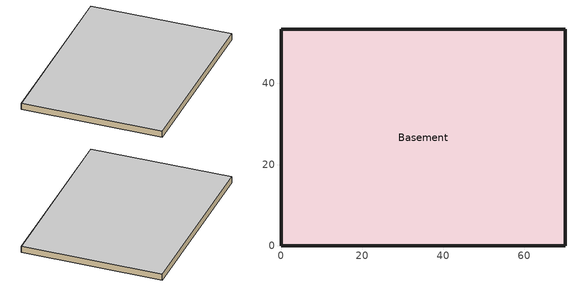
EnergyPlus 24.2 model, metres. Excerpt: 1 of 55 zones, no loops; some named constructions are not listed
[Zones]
Basement
 floor adiabatic (ext_slab_8in_with_carpet): 70.1,53.34 70.1,0 0,0 0,53.34 z-2.44
 wall ground (Basement_Wall_North_Cfactor): 70.1,53.34 0,53.34 z-2.44:0
 wall ground (Basement_Wall_East_Cfactor): 70.1,0 70.1,53.34 z-2.44:0
 wall ground (Basement_Wall_South_Cfactor): 0,0 70.1,0 z-2.44:0
 wall ground (Basement_Wall_West_Cfactor): 0,53.34 0,0 z-2.44:0
 ceiling adiabatic (int_slab_ceiling): 0,0 70.1,0 70.1,53.34 0,53.34 z0
[COIL:HEATING:DX:VARIABLEREFRIGERANTFLOW] Availability Schedule=Always On Discrete hvac_library; Gross Rated Heating Capacity=Autosize; Rated Air Flow Rate=Autosize
Name | Heating Capacity Ratio Modifier Function of Temperature Curve | Heating Capacity Modifier Function of Flow Fraction Curve
Kitchen_Flr_5 VRF Terminal Heating Coil | Kitchen_Flr_5 VRF Terminal Heating Coil VRFTUHeatCAPFT | Kitchen_Flr_5 VRF Terminal Heating Coil VRFACHeatCapFFF
Office1_Flr_5 VRF Terminal Heating Coil | Office1_Flr_5 VRF Terminal Heating Coil VRFTUHeatCAPFT | Office1_Flr_5 VRF Terminal Heating Coil VRFACHeatCapFFF
Office2_Mult5_Flr_5 VRF Terminal Heating Coil | Office2_Mult5_Flr_5 VRF Terminal Heating Coil VRFTUHeatCAPFT | Office2_Mult5_Flr_5 VRF Terminal Heating Coil VRFACHeatCapFFF
Office3_Flr_5 VRF Terminal Heating Coil | Office3_Flr_5 VRF Terminal Heating Coil VRFTUHeatCAPFT | Office3_Flr_5 VRF Terminal Heating Coil VRFACHeatCapFFF
Office4_Mult6_Flr_5 VRF Terminal Heating Coil | Office4_Mult6_Flr_5 VRF Terminal Heating Coil VRFTUHeatCAPFT | Office4_Mult6_Flr_5 VRF Terminal Heating Coil VRFACHeatCapFFF
Corridor_Flr_5 VRF Terminal Heating Coil | Corridor_Flr_5 VRF Terminal Heating Coil VRFTUHeatCAPFT | Corridor_Flr_5 VRF Terminal Heating Coil VRFACHeatCapFFF
[HeatExchanger:AirToAir:SensibleAndLatent] Availability Schedule=Always_On; Nominal Supply Air Flow Rate=AUTOSIZE; Sensible Effectiveness at 100 Heating Air Flow=0.7; Latent Effectiveness at 100 Heating Air Flow=0.6; Sensible Effectiveness at 100 Cooling Air Flow=0.75; Latent Effectiveness at 100 Cooling Air Flow=0.6; Supply Air Outlet Temperature Control=Yes; Heat Exchanger Type=Rotary; Frost Control Type=ExhaustOnly; Threshold Temperature=-23.3; Initial Defrost Time Fraction=0.167; Rate of Defrost Time Fraction Increase=1.44
Name | Nominal Electric Power
VAV_1 OA Heat Recovery | 3154.479
VAV_ICU OA Heat Recovery | 1539.65
VAV_PATRMS OA Heat Recovery | 3273.79
[AIRCONDITIONER:VARIABLEREFRIGERANTFLOW] Availability Schedule=Always On Discrete hvac_library; Gross Rated Total Cooling Capacity=Autosize; Gross Rated Cooling COP=3.3; Minimum Condenser Inlet Node Temperature in Cooling Mode=-6; Maximum Condenser Inlet Node Temperature in Cooling Mode=43; Gross Rated Heating Capacity=Autosize; Rated Heating Capacity Sizing Ratio=1; Gross Rated Heating COP=3.5; Minimum Condenser Inlet Node Temperature in Heating Mode=-20; Maximum Condenser Inlet Node Temperature in Heating Mode=16; Heating Performance Curve Outdoor Temperature Type=WetBulbTemperature; Minimum Heat Pump PartLoad Ratio=0.15; Master Thermostat Priority Control Type=LoadPriority; Heat Pump Waste Heat Recovery=No; Equivalent Piping Length used for Piping Correction Factor in Cooling Mode=30; Vertical Height used for Piping Correction Factor=10; Piping Correction Factor for Height in Cooling Mode Coefficient=-0.000386; Equivalent Piping Length used for Piping Correction Factor in Heating Mode=30; Piping Correction Factor for Height in Heating Mode Coefficient=0; Crankcase Heater Power per Compressor=15; Number of Compressors=3; Ratio of Compressor Size to Total Compressor Capacity=0.333333; Maximum Outdoor DryBulb Temperature for Crankcase Heater=7; Defrost Strategy=Resistive; Defrost Control=Timed; Defrost Time Period Fraction=0.058333; Resistive Defrost Heater Capacity=1e-07; Maximum Outdoor Drybulb Temperature for Defrost Operation=7; Condenser Type=AirCooled; Evaporative Condenser Effectiveness=0.9; Evaporative Condenser Air Flow Rate=Autosize; Evaporative Condenser Pump Rated Power Consumption=Autosize; Basin Heater Capacity=0; Basin Heater Setpoint Temperature=2; Fuel Type=Electricity; Minimum Condenser Inlet Node Temperature in Heat Recovery Mode=0; Maximum Condenser Inlet Node Temperature in Heat Recovery Mode=20; Initial Heat Recovery Cooling Capacity Fraction=0.5; Heat Recovery Cooling Capacity Time Constant=0.083; Initial Heat Recovery Cooling Energy Fraction=1; Heat Recovery Cooling Energy Time Constant=0; Initial Heat Recovery Heating Capacity Fraction=0.5; Heat Recovery Heating Capacity Time Constant=0.083; Initial Heat Recovery Heating Energy Fraction=0.5; Heat Recovery Heating Energy Time Constant=0
Name | Heat Pump | Cooling Capacity Ratio Modifier Function of Low Temperature Curve | Cooling Capacity Ratio Boundary Curve | Cooling Capacity Ratio Modifier Function of High Temperature Curve | Cooling Energy Input Ratio Modifier Function of Low Temperature Curve | Cooling Energy Input Ratio Boundary Curve | Cooling Energy Input Ratio Modifier Function of High Temperature Curve | Cooling Energy Input Ratio Modifier Function of Low PartLoad Ratio Curve | Cooling Energy Input Ratio Modifier Function of High PartLoad Ratio Curve | Cooling Combination Ratio Correction Factor Curve | Cooling PartLoad Fraction Correlation Curve | Heating Capacity Ratio Modifier Function of Low Temperature Curve | Heating Capacity Ratio Boundary Curve | Heating Capacity Ratio Modifier Function of High Temperature Curve | Heating Energy Input Ratio Modifier Function of Low Temperature Curve | Heating Energy Input Ratio Boundary Curve | Heating Energy Input Ratio Modifier Function of High Temperature Curve | Heating Energy Input Ratio Modifier Function of Low PartLoad Ratio Curve | Heating Energy Input Ratio Modifier Function of High PartLoad Ratio Curve | Heating Combination Ratio Correction Factor Curve | Heating PartLoad Fraction Correlation Curve | Zone Terminal Unit List | Piping Correction Factor for Length in Cooling Mode Curve | Piping Correction Factor for Length in Heating Mode Curve | Heat Recovery Cooling Capacity Modifier Curve | Heat Recovery Cooling Energy Modifier Curve | Heat Recovery Heating Capacity Modifier Curve | Heat Recovery Heating Energy Modifier Curve
 | VRF System 0 | VRF System 0 CapRatioLowTempCurve_Cooling | VRF System 0 CapRatioBoundary_Cooling | VRF System 0 CapRatioHighTempCurve_Cooling | VRF System 0 EIRRatioLowTempCurve_Cooling | VRF System 0 EIRRatioBoundary_Cooling | VRF System 0 EIRRatioHighTempCurve_Cooling | VRF System 0 EIRRatioLowPLR_Cooling | VRF System 0 EIRRatioHighPLR_Cooling | VRF System 0 CombinationRatio_Cooling | VRF System 0 PLRFractionCorrelation_Cooling | VRF System 0 CapRatioLowTempCurve_Heating | VRF System 0 CapRatioBoundary_Heating | VRF System 0 CapRatioHighTempCurve_Heating | VRF System 0 EIRRatioLowTempCurve_Heating | VRF System 0 EIRRatioBoundary_Heating | VRF System 0 EIRRatioHighTempCurve_Heating | VRF System 0 EIRRatioLowPLR_Heating | VRF System 0 EIRRatioHighPLR_Heating | VRF System 0 CombinationRatio_Heating | VRF System 0 PLRFractionCorrelation_Heating | VRF System 0 Terminal List | VRF System 0 PipingCorrectionFactorCurve_Cooling | VRF System 0 PipingCorrectionFactorCurve_Heating | VRF System 0 HeatRecoveryCapModifier_Cooling | VRF System 0 HeatRecoveryEnergyModifier_Cooling | VRF System 0 HeatRecoveryCapModifier_Heating | VRF System 0 HeatRecoveryEnergyModifier_Heating
 | VRF System 1 | VRF System 1 CapRatioLowTempCurve_Cooling | VRF System 1 CapRatioBoundary_Cooling | VRF System 1 CapRatioHighTempCurve_Cooling | VRF System 1 EIRRatioLowTempCurve_Cooling | VRF System 1 EIRRatioBoundary_Cooling | VRF System 1 EIRRatioHighTempCurve_Cooling | VRF System 1 EIRRatioLowPLR_Cooling | VRF System 1 EIRRatioHighPLR_Cooling | VRF System 1 CombinationRatio_Cooling | VRF System 1 PLRFractionCorrelation_Cooling | VRF System 1 CapRatioLowTempCurve_Heating | VRF System 1 CapRatioBoundary_Heating | VRF System 1 CapRatioHighTempCurve_Heating | VRF System 1 EIRRatioLowTempCurve_Heating | VRF System 1 EIRRatioBoundary_Heating | VRF System 1 EIRRatioHighTempCurve_Heating | VRF System 1 EIRRatioLowPLR_Heating | VRF System 1 EIRRatioHighPLR_Heating | VRF System 1 CombinationRatio_Heating | VRF System 1 PLRFractionCorrelation_Heating | VRF System 1 Terminal List | VRF System 1 PipingCorrectionFactorCurve_Cooling | VRF System 1 PipingCorrectionFactorCurve_Heating | VRF System 1 HeatRecoveryCapModifier_Cooling | VRF System 1 HeatRecoveryEnergyModifier_Cooling | VRF System 1 HeatRecoveryCapModifier_Heating | VRF System 1 HeatRecoveryEnergyModifier_Heating
 | VRF System 2 | VRF System 2 CapRatioLowTempCurve_Cooling | VRF System 2 CapRatioBoundary_Cooling | VRF System 2 CapRatioHighTempCurve_Cooling | VRF System 2 EIRRatioLowTempCurve_Cooling | VRF System 2 EIRRatioBoundary_Cooling | VRF System 2 EIRRatioHighTempCurve_Cooling | VRF System 2 EIRRatioLowPLR_Cooling | VRF System 2 EIRRatioHighPLR_Cooling | VRF System 2 CombinationRatio_Cooling | VRF System 2 PLRFractionCorrelation_Cooling | VRF System 2 CapRatioLowTempCurve_Heating | VRF System 2 CapRatioBoundary_Heating | VRF System 2 CapRatioHighTempCurve_Heating | VRF System 2 EIRRatioLowTempCurve_Heating | VRF System 2 EIRRatioBoundary_Heating | VRF System 2 EIRRatioHighTempCurve_Heating | VRF System 2 EIRRatioLowPLR_Heating | VRF System 2 EIRRatioHighPLR_Heating | VRF System 2 CombinationRatio_Heating | VRF System 2 PLRFractionCorrelation_Heating | VRF System 2 Terminal List | VRF System 2 PipingCorrectionFactorCurve_Cooling | VRF System 2 PipingCorrectionFactorCurve_Heating | VRF System 2 HeatRecoveryCapModifier_Cooling | VRF System 2 HeatRecoveryEnergyModifier_Cooling | VRF System 2 HeatRecoveryCapModifier_Heating | VRF System 2 HeatRecoveryEnergyModifier_Heating
 | VRF System 3 | VRF System 3 CapRatioLowTempCurve_Cooling | VRF System 3 CapRatioBoundary_Cooling | VRF System 3 CapRatioHighTempCurve_Cooling | VRF System 3 EIRRatioLowTempCurve_Cooling | VRF System 3 EIRRatioBoundary_Cooling | VRF System 3 EIRRatioHighTempCurve_Cooling | VRF System 3 EIRRatioLowPLR_Cooling | VRF System 3 EIRRatioHighPLR_Cooling | VRF System 3 CombinationRatio_Cooling | VRF System 3 PLRFractionCorrelation_Cooling | VRF System 3 CapRatioLowTempCurve_Heating | VRF System 3 CapRatioBoundary_Heating | VRF System 3 CapRatioHighTempCurve_Heating | VRF System 3 EIRRatioLowTempCurve_Heating | VRF System 3 EIRRatioBoundary_Heating | VRF System 3 EIRRatioHighTempCurve_Heating | VRF System 3 EIRRatioLowPLR_Heating | VRF System 3 EIRRatioHighPLR_Heating | VRF System 3 CombinationRatio_Heating | VRF System 3 PLRFractionCorrelation_Heating | VRF System 3 Terminal List | VRF System 3 PipingCorrectionFactorCurve_Cooling | VRF System 3 PipingCorrectionFactorCurve_Heating | VRF System 3 HeatRecoveryCapModifier_Cooling | VRF System 3 HeatRecoveryEnergyModifier_Cooling | VRF System 3 HeatRecoveryCapModifier_Heating | VRF System 3 HeatRecoveryEnergyModifier_Heating
 | VRF System 4 | VRF System 4 CapRatioLowTempCurve_Cooling | VRF System 4 CapRatioBoundary_Cooling | VRF System 4 CapRatioHighTempCurve_Cooling | VRF System 4 EIRRatioLowTempCurve_Cooling | VRF System 4 EIRRatioBoundary_Cooling | VRF System 4 EIRRatioHighTempCurve_Cooling | VRF System 4 EIRRatioLowPLR_Cooling | VRF System 4 EIRRatioHighPLR_Cooling | VRF System 4 CombinationRatio_Cooling | VRF System 4 PLRFractionCorrelation_Cooling | VRF System 4 CapRatioLowTempCurve_Heating | VRF System 4 CapRatioBoundary_Heating | VRF System 4 CapRatioHighTempCurve_Heating | VRF System 4 EIRRatioLowTempCurve_Heating | VRF System 4 EIRRatioBoundary_Heating | VRF System 4 EIRRatioHighTempCurve_Heating | VRF System 4 EIRRatioLowPLR_Heating | VRF System 4 EIRRatioHighPLR_Heating | VRF System 4 CombinationRatio_Heating | VRF System 4 PLRFractionCorrelation_Heating | VRF System 4 Terminal List | VRF System 4 PipingCorrectionFactorCurve_Cooling | VRF System 4 PipingCorrectionFactorCurve_Heating | VRF System 4 HeatRecoveryCapModifier_Cooling | VRF System 4 HeatRecoveryEnergyModifier_Cooling | VRF System 4 HeatRecoveryCapModifier_Heating | VRF System 4 HeatRecoveryEnergyModifier_Heating
 | VRF System 5 | VRF System 5 CapRatioLowTempCurve_Cooling | VRF System 5 CapRatioBoundary_Cooling | VRF System 5 CapRatioHighTempCurve_Cooling | VRF System 5 EIRRatioLowTempCurve_Cooling | VRF System 5 EIRRatioBoundary_Cooling | VRF System 5 EIRRatioHighTempCurve_Cooling | VRF System 5 EIRRatioLowPLR_Cooling | VRF System 5 EIRRatioHighPLR_Cooling | VRF System 5 CombinationRatio_Cooling | VRF System 5 PLRFractionCorrelation_Cooling | VRF System 5 CapRatioLowTempCurve_Heating | VRF System 5 CapRatioBoundary_Heating | VRF System 5 CapRatioHighTempCurve_Heating | VRF System 5 EIRRatioLowTempCurve_Heating | VRF System 5 EIRRatioBoundary_Heating | VRF System 5 EIRRatioHighTempCurve_Heating | VRF System 5 EIRRatioLowPLR_Heating | VRF System 5 EIRRatioHighPLR_Heating | VRF System 5 CombinationRatio_Heating | VRF System 5 PLRFractionCorrelation_Heating | VRF System 5 Terminal List | VRF System 5 PipingCorrectionFactorCurve_Cooling | VRF System 5 PipingCorrectionFactorCurve_Heating | VRF System 5 HeatRecoveryCapModifier_Cooling | VRF System 5 HeatRecoveryEnergyModifier_Cooling | VRF System 5 HeatRecoveryCapModifier_Heating | VRF System 5 HeatRecoveryEnergyModifier_Heating
[ZONETERMINALUNITLIST]
Name | Zone Terminal Unit Name 1 | Zone Terminal Unit Name 2 | Zone Terminal Unit Name 3 | Zone Terminal Unit Name 4 | Zone Terminal Unit Name 5 | Zone Terminal Unit Name 6 | Zone Terminal Unit Name 7 | Zone Terminal Unit Name 8 | Zone Terminal Unit Name 9 | Zone Terminal Unit Name 10 | Zone Terminal Unit Name 11 | Zone Terminal Unit Name 12 | Zone Terminal Unit Name 13
VRF System 0 Terminal List | Basement VRF Terminal
VRF System 1 Terminal List | ER_Exam1_Mult4_Flr_1 VRF Terminal | ER_Trauma1_Flr_1 VRF Terminal | ER_Exam3_Mult4_Flr_1 VRF Terminal | ER_Trauma2_Flr_1 VRF Terminal | ER_Triage_Mult4_Flr_1 VRF Terminal | Office1_Mult4_Flr_1 VRF Terminal | Lobby_Records_Flr_1 VRF Terminal | Corridor_Flr_1 VRF Terminal | ER_NurseStn_Lobby_Flr_1 VRF Terminal
VRF System 2 Terminal List | OR1_Flr_2 VRF Terminal | OR2_Mult5_Flr_2 VRF Terminal | OR3_Flr_2 VRF Terminal | OR4_Flr_2 VRF Terminal | IC_PatRoom1_Mult5_Flr_2 VRF Terminal | IC_PatRoom2_Flr_2 VRF Terminal | IC_PatRoom3_Mult6_Flr_2 VRF Terminal | ICU_Flr_2 VRF Terminal | ICU_NurseStn_Lobby_Flr_2 VRF Terminal | Corridor_Flr_2 VRF Terminal | OR_NurseStn_Lobby_Flr_2 VRF Terminal
VRF System 3 Terminal List | PatRoom1_Mult10_Flr_3 VRF Terminal | PatRoom2_Flr_3 VRF Terminal | PatRoom3_Mult10_Flr_3 VRF Terminal | PatRoom4_Flr_3 VRF Terminal | PatRoom5_Mult10_Flr_3 VRF Terminal | PhysTherapy_Flr_3 VRF Terminal | PatRoom6_Flr_3 VRF Terminal | PatRoom7_Mult10_Flr_3 VRF Terminal | PatRoom8_Flr_3 VRF Terminal | NurseStn_Lobby_Flr_3 VRF Terminal | Lab_Flr_3 VRF Terminal | Corridor_SE_Flr_3 VRF Terminal | Corridor_NW_Flr_3 VRF Terminal
VRF System 4 Terminal List | PatRoom1_Mult10_Flr_4 VRF Terminal | PatRoom2_Flr_4 VRF Terminal | PatRoom3_Mult10_Flr_4 VRF Terminal | PatRoom4_Flr_4 VRF Terminal | PatRoom5_Mult10_Flr_4 VRF Terminal | Radiology_Flr_4 VRF Terminal | PatRoom6_Flr_4 VRF Terminal | PatRoom7_Mult10_Flr_4 VRF Terminal | PatRoom8_Flr_4 VRF Terminal | NurseStn_Lobby_Flr_4 VRF Terminal | Lab_Flr_4 VRF Terminal | Corridor_SE_Flr_4 VRF Terminal | Corridor_NW_Flr_4 VRF Terminal
VRF System 5 Terminal List | Dining_Flr_5 VRF Terminal | NurseStn_Lobby_Flr_5 VRF Terminal | Kitchen_Flr_5 VRF Terminal | Office1_Flr_5 VRF Terminal | Office2_Mult5_Flr_5 VRF Terminal | Office3_Flr_5 VRF Terminal | Office4_Mult6_Flr_5 VRF Terminal | Corridor_Flr_5 VRF Terminal
[EnergyManagementSystem:Sensor]
Facility_Int_LTG: OutputVariable or OutputMeter=InteriorLights:Electricity
[EnergyManagementSystem:Actuator]
HRC_SPM_Reset: Actuated Component Unique=Heat Recovery Chiller Bypass Loop Setpoint Schedule; Actuated Component Type=Schedule:Constant; Actuated Component Control Type=Schedule Value
[EnergyManagementSystem:ProgramCallingManager]
Transformer_Load_Prog_Manager: AfterPredictorAfterHVACManagers; Transformer_Load_Prog
[EnergyManagementSystem:Program]
Transformer_Load_Prog: SET Wired_LTG = Facility_Int_LTG*0.022
[EnergyManagementSystem:GlobalVariable]
Wired_LTG
HLOAD
BoilerType; CapRated; EtRated; PLRx; Ecx; SkinLossRate
[EnergyManagementSystem:OutputVariable]
Wired_LTG: EMS Variable=Wired_LTG; Type of Data in Variable=Summed; Update Frequency=ZoneTimeStep; Units=J
[Generator:PVWatts]
PV_module: PVWatts Version=5; DC System Capacity=84493.5; Module Type=Premium; Array Type=FixedOpenRack; System Losses=0.113; Array Geometry Type=TiltAzimuth; Tilt Angle=0; Azimuth Angle=180
[ElectricLoadCenter:Inverter:PVWatts]
PV_Inverter: DC to AC Size Ratio=1.2; Inverter Efficiency=0.96
[ElectricLoadCenter:Generators]
PV_Generator: Generator 1=PV_module; Generator 1 Rated Electric Power Output=84493.5; Generator 1 Availability Schedule=PV_SCH
[ElectricLoadCenter:Transformer]
Transformer 1: Availability Schedule=Always_On; Transformer Usage=PowerInFromGrid; Rated Capacity=500000; Phase=3; Conductor Material=Aluminum; Full Load Temperature Rise=150; Fraction of Eddy Current Losses=0.1; Performance Input Method=NominalEfficiency; Nameplate Efficiency=0.991; Per Unit Load for Nameplate Efficiency=0.35; Reference Temperature for Nameplate Efficiency=75; Consider Transformer Loss for Utility Cost=Yes; Meter 1=Wired_LTG_Electricity; Meter 2=InteriorEquipment:Electricity
[ElectricLoadCenter:Distribution]
Generator: Generator List=PV_Generator; Generator Operation Scheme Type=Baseload; Electrical Buss Type=DirectCurrentWithInverter; Inverter=PV_Inverter
[Schedule:Compact]
PV_SCH; ALWAYS_ON: Through: 12/31, For: AllDays, Until: 24:00, 1
[SCHEDULE:COMPACT]
Always On Discrete hvac_library: Through: 12/31, For: AllDays, Until: 24:00, 1
[Schedule:Constant]
Heat Recovery Chiller Bypass Loop Setpoint Schedule: Hourly Value=6.67
[CURVE:LINEAR] Coefficient1 Constant=0.85; Coefficient2 x=0.15; Minimum Value of x=0; Maximum Value of x=1; Input Unit Type for X=Dimensionless; Output Unit Type=Dimensionless
VRF System 0 PLRFractionCorrelation_Cooling; VRF System 0 PLRFractionCorrelation_Heating; VRF System 1 PLRFractionCorrelation_Cooling; VRF System 1 PLRFractionCorrelation_Heating; VRF System 2 PLRFractionCorrelation_Cooling; VRF System 2 PLRFractionCorrelation_Heating; VRF System 3 PLRFractionCorrelation_Cooling; VRF System 3 PLRFractionCorrelation_Heating; VRF System 4 PLRFractionCorrelation_Cooling; VRF System 4 PLRFractionCorrelation_Heating; VRF System 5 PLRFractionCorrelation_Cooling; VRF System 5 PLRFractionCorrelation_Heating
[CURVE:QUADRATIC] Coefficient1 Constant=0.8; Coefficient2 x=0.2; Coefficient3 x2=0; Minimum Value of x=0.5; Maximum Value of x=1.5; Input Unit Type for X=Dimensionless; Output Unit Type=Dimensionless
Basement VRF Terminal Cooling Coil VRFACCoolCapFFF; Basement VRF Terminal Heating Coil VRFACHeatCapFFF; ER_Exam1_Mult4_Flr_1 VRF Terminal Cooling Coil VRFACCoolCapFFF; ER_Exam1_Mult4_Flr_1 VRF Terminal Heating Coil VRFACHeatCapFFF; ER_Trauma1_Flr_1 VRF Terminal Cooling Coil VRFACCoolCapFFF; ER_Trauma1_Flr_1 VRF Terminal Heating Coil VRFACHeatCapFFF; ER_Exam3_Mult4_Flr_1 VRF Terminal Cooling Coil VRFACCoolCapFFF; ER_Exam3_Mult4_Flr_1 VRF Terminal Heating Coil VRFACHeatCapFFF; ER_Trauma2_Flr_1 VRF Terminal Cooling Coil VRFACCoolCapFFF; ER_Trauma2_Flr_1 VRF Terminal Heating Coil VRFACHeatCapFFF; ER_Triage_Mult4_Flr_1 VRF Terminal Cooling Coil VRFACCoolCapFFF; ER_Triage_Mult4_Flr_1 VRF Terminal Heating Coil VRFACHeatCapFFF; Office1_Mult4_Flr_1 VRF Terminal Cooling Coil VRFACCoolCapFFF; Office1_Mult4_Flr_1 VRF Terminal Heating Coil VRFACHeatCapFFF; Lobby_Records_Flr_1 VRF Terminal Cooling Coil VRFACCoolCapFFF; Lobby_Records_Flr_1 VRF Terminal Heating Coil VRFACHeatCapFFF; Corridor_Flr_1 VRF Terminal Cooling Coil VRFACCoolCapFFF; Corridor_Flr_1 VRF Terminal Heating Coil VRFACHeatCapFFF; ER_NurseStn_Lobby_Flr_1 VRF Terminal Cooling Coil VRFACCoolCapFFF; ER_NurseStn_Lobby_Flr_1 VRF Terminal Heating Coil VRFACHeatCapFFF; OR1_Flr_2 VRF Terminal Cooling Coil VRFACCoolCapFFF; OR1_Flr_2 VRF Terminal Heating Coil VRFACHeatCapFFF; OR2_Mult5_Flr_2 VRF Terminal Cooling Coil VRFACCoolCapFFF; OR2_Mult5_Flr_2 VRF Terminal Heating Coil VRFACHeatCapFFF; OR3_Flr_2 VRF Terminal Cooling Coil VRFACCoolCapFFF; OR3_Flr_2 VRF Terminal Heating Coil VRFACHeatCapFFF; OR4_Flr_2 VRF Terminal Cooling Coil VRFACCoolCapFFF; OR4_Flr_2 VRF Terminal Heating Coil VRFACHeatCapFFF; IC_PatRoom1_Mult5_Flr_2 VRF Terminal Cooling Coil VRFACCoolCapFFF; IC_PatRoom1_Mult5_Flr_2 VRF Terminal Heating Coil VRFACHeatCapFFF; IC_PatRoom2_Flr_2 VRF Terminal Cooling Coil VRFACCoolCapFFF; IC_PatRoom2_Flr_2 VRF Terminal Heating Coil VRFACHeatCapFFF; IC_PatRoom3_Mult6_Flr_2 VRF Terminal Cooling Coil VRFACCoolCapFFF; IC_PatRoom3_Mult6_Flr_2 VRF Terminal Heating Coil VRFACHeatCapFFF; ICU_Flr_2 VRF Terminal Cooling Coil VRFACCoolCapFFF; ICU_Flr_2 VRF Terminal Heating Coil VRFACHeatCapFFF; ICU_NurseStn_Lobby_Flr_2 VRF Terminal Cooling Coil VRFACCoolCapFFF; ICU_NurseStn_Lobby_Flr_2 VRF Terminal Heating Coil VRFACHeatCapFFF; Corridor_Flr_2 VRF Terminal Cooling Coil VRFACCoolCapFFF; Corridor_Flr_2 VRF Terminal Heating Coil VRFACHeatCapFFF; OR_NurseStn_Lobby_Flr_2 VRF Terminal Cooling Coil VRFACCoolCapFFF; OR_NurseStn_Lobby_Flr_2 VRF Terminal Heating Coil VRFACHeatCapFFF; PatRoom1_Mult10_Flr_3 VRF Terminal Cooling Coil VRFACCoolCapFFF; PatRoom1_Mult10_Flr_3 VRF Terminal Heating Coil VRFACHeatCapFFF; PatRoom2_Flr_3 VRF Terminal Cooling Coil VRFACCoolCapFFF; PatRoom2_Flr_3 VRF Terminal Heating Coil VRFACHeatCapFFF; PatRoom3_Mult10_Flr_3 VRF Terminal Cooling Coil VRFACCoolCapFFF; PatRoom3_Mult10_Flr_3 VRF Terminal Heating Coil VRFACHeatCapFFF; PatRoom4_Flr_3 VRF Terminal Cooling Coil VRFACCoolCapFFF; PatRoom4_Flr_3 VRF Terminal Heating Coil VRFACHeatCapFFF; PatRoom5_Mult10_Flr_3 VRF Terminal Cooling Coil VRFACCoolCapFFF; PatRoom5_Mult10_Flr_3 VRF Terminal Heating Coil VRFACHeatCapFFF; PhysTherapy_Flr_3 VRF Terminal Cooling Coil VRFACCoolCapFFF; PhysTherapy_Flr_3 VRF Terminal Heating Coil VRFACHeatCapFFF; PatRoom6_Flr_3 VRF Terminal Cooling Coil VRFACCoolCapFFF; PatRoom6_Flr_3 VRF Terminal Heating Coil VRFACHeatCapFFF; PatRoom7_Mult10_Flr_3 VRF Terminal Cooling Coil VRFACCoolCapFFF; PatRoom7_Mult10_Flr_3 VRF Terminal Heating Coil VRFACHeatCapFFF; PatRoom8_Flr_3 VRF Terminal Cooling Coil VRFACCoolCapFFF; PatRoom8_Flr_3 VRF Terminal Heating Coil VRFACHeatCapFFF; NurseStn_Lobby_Flr_3 VRF Terminal Cooling Coil VRFACCoolCapFFF; NurseStn_Lobby_Flr_3 VRF Terminal Heating Coil VRFACHeatCapFFF; Lab_Flr_3 VRF Terminal Cooling Coil VRFACCoolCapFFF; Lab_Flr_3 VRF Terminal Heating Coil VRFACHeatCapFFF; Corridor_SE_Flr_3 VRF Terminal Cooling Coil VRFACCoolCapFFF; Corridor_SE_Flr_3 VRF Terminal Heating Coil VRFACHeatCapFFF; Corridor_NW_Flr_3 VRF Terminal Cooling Coil VRFACCoolCapFFF; Corridor_NW_Flr_3 VRF Terminal Heating Coil VRFACHeatCapFFF; PatRoom1_Mult10_Flr_4 VRF Terminal Cooling Coil VRFACCoolCapFFF; PatRoom1_Mult10_Flr_4 VRF Terminal Heating Coil VRFACHeatCapFFF; PatRoom2_Flr_4 VRF Terminal Cooling Coil VRFACCoolCapFFF; PatRoom2_Flr_4 VRF Terminal Heating Coil VRFACHeatCapFFF; PatRoom3_Mult10_Flr_4 VRF Terminal Cooling Coil VRFACCoolCapFFF; PatRoom3_Mult10_Flr_4 VRF Terminal Heating Coil VRFACHeatCapFFF; PatRoom4_Flr_4 VRF Terminal Cooling Coil VRFACCoolCapFFF; PatRoom4_Flr_4 VRF Terminal Heating Coil VRFACHeatCapFFF; PatRoom5_Mult10_Flr_4 VRF Terminal Cooling Coil VRFACCoolCapFFF; PatRoom5_Mult10_Flr_4 VRF Terminal Heating Coil VRFACHeatCapFFF; Radiology_Flr_4 VRF Terminal Cooling Coil VRFACCoolCapFFF; Radiology_Flr_4 VRF Terminal Heating Coil VRFACHeatCapFFF; PatRoom6_Flr_4 VRF Terminal Cooling Coil VRFACCoolCapFFF; PatRoom6_Flr_4 VRF Terminal Heating Coil VRFACHeatCapFFF; PatRoom7_Mult10_Flr_4 VRF Terminal Cooling Coil VRFACCoolCapFFF; PatRoom7_Mult10_Flr_4 VRF Terminal Heating Coil VRFACHeatCapFFF; PatRoom8_Flr_4 VRF Terminal Cooling Coil VRFACCoolCapFFF; PatRoom8_Flr_4 VRF Terminal Heating Coil VRFACHeatCapFFF; NurseStn_Lobby_Flr_4 VRF Terminal Cooling Coil VRFACCoolCapFFF; NurseStn_Lobby_Flr_4 VRF Terminal Heating Coil VRFACHeatCapFFF; Lab_Flr_4 VRF Terminal Cooling Coil VRFACCoolCapFFF; Lab_Flr_4 VRF Terminal Heating Coil VRFACHeatCapFFF; Corridor_SE_Flr_4 VRF Terminal Cooling Coil VRFACCoolCapFFF; Corridor_SE_Flr_4 VRF Terminal Heating Coil VRFACHeatCapFFF; Corridor_NW_Flr_4 VRF Terminal Cooling Coil VRFACCoolCapFFF; Corridor_NW_Flr_4 VRF Terminal Heating Coil VRFACHeatCapFFF; Dining_Flr_5 VRF Terminal Cooling Coil VRFACCoolCapFFF; Dining_Flr_5 VRF Terminal Heating Coil VRFACHeatCapFFF; NurseStn_Lobby_Flr_5 VRF Terminal Cooling Coil VRFACCoolCapFFF; NurseStn_Lobby_Flr_5 VRF Terminal Heating Coil VRFACHeatCapFFF; Kitchen_Flr_5 VRF Terminal Cooling Coil VRFACCoolCapFFF; Kitchen_Flr_5 VRF Terminal Heating Coil VRFACHeatCapFFF; Office1_Flr_5 VRF Terminal Cooling Coil VRFACCoolCapFFF; Office1_Flr_5 VRF Terminal Heating Coil VRFACHeatCapFFF; Office2_Mult5_Flr_5 VRF Terminal Cooling Coil VRFACCoolCapFFF; Office2_Mult5_Flr_5 VRF Terminal Heating Coil VRFACHeatCapFFF; Office3_Flr_5 VRF Terminal Cooling Coil VRFACCoolCapFFF; Office3_Flr_5 VRF Terminal Heating Coil VRFACHeatCapFFF; Office4_Mult6_Flr_5 VRF Terminal Cooling Coil VRFACCoolCapFFF; Office4_Mult6_Flr_5 VRF Terminal Heating Coil VRFACHeatCapFFF; Corridor_Flr_5 VRF Terminal Cooling Coil VRFACCoolCapFFF; Corridor_Flr_5 VRF Terminal Heating Coil VRFACHeatCapFFF
[CURVE:CUBIC]
Name | Coefficient1 Constant | Coefficient2 x | Coefficient3 x2 | Coefficient4 x3 | Minimum Value of x | Maximum Value of x | Input Unit Type for X | Output Unit Type
Basement VRF Terminal Fan OnOff Efficiency Curve; ER_Exam1_Mult4_Flr_1 VRF Terminal Fan OnOff Efficiency Curve; ER_Trauma1_Flr_1 VRF Terminal Fan OnOff Efficiency Curve; ER_Exam3_Mult4_Flr_1 VRF Terminal Fan OnOff Efficiency Curve; ER_Trauma2_Flr_1 VRF Terminal Fan OnOff Efficiency Curve; ER_Triage_Mult4_Flr_1 VRF Terminal Fan OnOff Efficiency Curve; Office1_Mult4_Flr_1 VRF Terminal Fan OnOff Efficiency Curve; Lobby_Records_Flr_1 VRF Terminal Fan OnOff Efficiency Curve; Corridor_Flr_1 VRF Terminal Fan OnOff Efficiency Curve; ER_NurseStn_Lobby_Flr_1 VRF Terminal Fan OnOff Efficiency Curve; OR1_Flr_2 VRF Terminal Fan OnOff Efficiency Curve; OR2_Mult5_Flr_2 VRF Terminal Fan OnOff Efficiency Curve; OR3_Flr_2 VRF Terminal Fan OnOff Efficiency Curve; OR4_Flr_2 VRF Terminal Fan OnOff Efficiency Curve; IC_PatRoom1_Mult5_Flr_2 VRF Terminal Fan OnOff Efficiency Curve; IC_PatRoom2_Flr_2 VRF Terminal Fan OnOff Efficiency Curve; IC_PatRoom3_Mult6_Flr_2 VRF Terminal Fan OnOff Efficiency Curve; ICU_Flr_2 VRF Terminal Fan OnOff Efficiency Curve; ICU_NurseStn_Lobby_Flr_2 VRF Terminal Fan OnOff Efficiency Curve; Corridor_Flr_2 VRF Terminal Fan OnOff Efficiency Curve; OR_NurseStn_Lobby_Flr_2 VRF Terminal Fan OnOff Efficiency Curve; PatRoom1_Mult10_Flr_3 VRF Terminal Fan OnOff Efficiency Curve; PatRoom2_Flr_3 VRF Terminal Fan OnOff Efficiency Curve; PatRoom3_Mult10_Flr_3 VRF Terminal Fan OnOff Efficiency Curve; PatRoom4_Flr_3 VRF Terminal Fan OnOff Efficiency Curve; PatRoom5_Mult10_Flr_3 VRF Terminal Fan OnOff Efficiency Curve; PhysTherapy_Flr_3 VRF Terminal Fan OnOff Efficiency Curve; PatRoom6_Flr_3 VRF Terminal Fan OnOff Efficiency Curve; PatRoom7_Mult10_Flr_3 VRF Terminal Fan OnOff Efficiency Curve; PatRoom8_Flr_3 VRF Terminal Fan OnOff Efficiency Curve; NurseStn_Lobby_Flr_3 VRF Terminal Fan OnOff Efficiency Curve; Lab_Flr_3 VRF Terminal Fan OnOff Efficiency Curve; Corridor_SE_Flr_3 VRF Terminal Fan OnOff Efficiency Curve; Corridor_NW_Flr_3 VRF Terminal Fan OnOff Efficiency Curve; PatRoom1_Mult10_Flr_4 VRF Terminal Fan OnOff Efficiency Curve; PatRoom2_Flr_4 VRF Terminal Fan OnOff Efficiency Curve; PatRoom3_Mult10_Flr_4 VRF Terminal Fan OnOff Efficiency Curve; PatRoom4_Flr_4 VRF Terminal Fan OnOff Efficiency Curve; PatRoom5_Mult10_Flr_4 VRF Terminal Fan OnOff Efficiency Curve; Radiology_Flr_4 VRF Terminal Fan OnOff Efficiency Curve; PatRoom6_Flr_4 VRF Terminal Fan OnOff Efficiency Curve; PatRoom7_Mult10_Flr_4 VRF Terminal Fan OnOff Efficiency Curve; PatRoom8_Flr_4 VRF Terminal Fan OnOff Efficiency Curve; NurseStn_Lobby_Flr_4 VRF Terminal Fan OnOff Efficiency Curve; Lab_Flr_4 VRF Terminal Fan OnOff Efficiency Curve; Corridor_SE_Flr_4 VRF Terminal Fan OnOff Efficiency Curve; Corridor_NW_Flr_4 VRF Terminal Fan OnOff Efficiency Curve; Dining_Flr_5 VRF Terminal Fan OnOff Efficiency Curve; NurseStn_Lobby_Flr_5 VRF Terminal Fan OnOff Efficiency Curve; Kitchen_Flr_5 VRF Terminal Fan OnOff Efficiency Curve; Office1_Flr_5 VRF Terminal Fan OnOff Efficiency Curve; Office2_Mult5_Flr_5 VRF Terminal Fan OnOff Efficiency Curve; Office3_Flr_5 VRF Terminal Fan OnOff Efficiency Curve; Office4_Mult6_Flr_5 VRF Terminal Fan OnOff Efficiency Curve; Corridor_Flr_5 VRF Terminal Fan OnOff Efficiency Curve | 1 | 0 | 0 | 0 | 0 | 1 | Dimensionless | Dimensionless
VRF System 0 CapRatioBoundary_Cooling; VRF System 1 CapRatioBoundary_Cooling; VRF System 2 CapRatioBoundary_Cooling; VRF System 3 CapRatioBoundary_Cooling; VRF System 4 CapRatioBoundary_Cooling; VRF System 5 CapRatioBoundary_Cooling | 25.73 | -0.0315004 | -0.014166 | 0 | 11 | 30 | Temperature | Temperature
VRF System 0 EIRRatioBoundary_Cooling; VRF System 1 EIRRatioBoundary_Cooling; VRF System 2 EIRRatioBoundary_Cooling; VRF System 3 EIRRatioBoundary_Cooling; VRF System 4 EIRRatioBoundary_Cooling; VRF System 5 EIRRatioBoundary_Cooling | 25.7347 | -0.0315004 | -0.014166 | 0 | 15 | 24 | Temperature | Temperature
VRF System 0 EIRRatioLowPLR_Cooling; VRF System 1 EIRRatioLowPLR_Cooling; VRF System 2 EIRRatioLowPLR_Cooling; VRF System 3 EIRRatioLowPLR_Cooling; VRF System 4 EIRRatioLowPLR_Cooling; VRF System 5 EIRRatioLowPLR_Cooling | 0.454123 | -0.172969 | 1.08287 | -0.361848 | 0.15 | 1 | Dimensionless | Dimensionless
VRF System 0 EIRRatioHighPLR_Cooling; VRF System 0 EIRRatioHighPLR_Heating; VRF System 1 EIRRatioHighPLR_Cooling; VRF System 1 EIRRatioHighPLR_Heating; VRF System 2 EIRRatioHighPLR_Cooling; VRF System 2 EIRRatioHighPLR_Heating; VRF System 3 EIRRatioHighPLR_Cooling; VRF System 3 EIRRatioHighPLR_Heating; VRF System 4 EIRRatioHighPLR_Cooling; VRF System 4 EIRRatioHighPLR_Heating; VRF System 5 EIRRatioHighPLR_Cooling; VRF System 5 EIRRatioHighPLR_Heating | 1 | 0 | 0 | 0 | 1 | 1.5 | Dimensionless | Dimensionless
VRF System 0 CombinationRatio_Cooling; VRF System 1 CombinationRatio_Cooling; VRF System 2 CombinationRatio_Cooling; VRF System 3 CombinationRatio_Cooling; VRF System 4 CombinationRatio_Cooling; VRF System 5 CombinationRatio_Cooling | 0.576593 | 0.634941 | -0.307609 | 0.0960753 | 1 | 1.5 | Dimensionless | Dimensionless
VRF System 0 CapRatioBoundary_Heating; VRF System 0 EIRRatioBoundary_Heating; VRF System 1 CapRatioBoundary_Heating; VRF System 1 EIRRatioBoundary_Heating; VRF System 2 CapRatioBoundary_Heating; VRF System 2 EIRRatioBoundary_Heating; VRF System 3 CapRatioBoundary_Heating; VRF System 3 EIRRatioBoundary_Heating; VRF System 4 CapRatioBoundary_Heating; VRF System 4 EIRRatioBoundary_Heating; VRF System 5 CapRatioBoundary_Heating; VRF System 5 EIRRatioBoundary_Heating | 58.577 | -3.0255 | 0.0193 | 0 | 15 | 23.89 | Temperature | Temperature
VRF System 0 EIRRatioLowPLR_Heating; VRF System 1 EIRRatioLowPLR_Heating; VRF System 2 EIRRatioLowPLR_Heating; VRF System 3 EIRRatioLowPLR_Heating; VRF System 4 EIRRatioLowPLR_Heating; VRF System 5 EIRRatioLowPLR_Heating | 0.392474 | 0.0760164 | 0.698324 | -0.168841 | 0.15 | 1 | Dimensionless | Dimensionless
VRF System 0 CombinationRatio_Heating; VRF System 1 CombinationRatio_Heating; VRF System 2 CombinationRatio_Heating; VRF System 3 CombinationRatio_Heating; VRF System 4 CombinationRatio_Heating; VRF System 5 CombinationRatio_Heating | 0.76672 | 0.26173 | -0.015911 | -0.0125388 | 1 | 1.5 | Dimensionless | Dimensionless
[CURVE:EXPONENT] Coefficient1 Constant=1; Coefficient2 Constant=0; Coefficient3 Constant=0; Minimum Value of x=0; Maximum Value of x=1; Minimum Curve Output=0; Maximum Curve Output=1; Input Unit Type for X=Dimensionless; Output Unit Type=Dimensionless
Basement VRF Terminal Fan OnOff Power Ratio Curve; ER_Exam1_Mult4_Flr_1 VRF Terminal Fan OnOff Power Ratio Curve; ER_Trauma1_Flr_1 VRF Terminal Fan OnOff Power Ratio Curve; ER_Exam3_Mult4_Flr_1 VRF Terminal Fan OnOff Power Ratio Curve; ER_Trauma2_Flr_1 VRF Terminal Fan OnOff Power Ratio Curve; ER_Triage_Mult4_Flr_1 VRF Terminal Fan OnOff Power Ratio Curve; Office1_Mult4_Flr_1 VRF Terminal Fan OnOff Power Ratio Curve; Lobby_Records_Flr_1 VRF Terminal Fan OnOff Power Ratio Curve; Corridor_Flr_1 VRF Terminal Fan OnOff Power Ratio Curve; ER_NurseStn_Lobby_Flr_1 VRF Terminal Fan OnOff Power Ratio Curve; OR1_Flr_2 VRF Terminal Fan OnOff Power Ratio Curve; OR2_Mult5_Flr_2 VRF Terminal Fan OnOff Power Ratio Curve; OR3_Flr_2 VRF Terminal Fan OnOff Power Ratio Curve; OR4_Flr_2 VRF Terminal Fan OnOff Power Ratio Curve; IC_PatRoom1_Mult5_Flr_2 VRF Terminal Fan OnOff Power Ratio Curve; IC_PatRoom2_Flr_2 VRF Terminal Fan OnOff Power Ratio Curve; IC_PatRoom3_Mult6_Flr_2 VRF Terminal Fan OnOff Power Ratio Curve; ICU_Flr_2 VRF Terminal Fan OnOff Power Ratio Curve; ICU_NurseStn_Lobby_Flr_2 VRF Terminal Fan OnOff Power Ratio Curve; Corridor_Flr_2 VRF Terminal Fan OnOff Power Ratio Curve; OR_NurseStn_Lobby_Flr_2 VRF Terminal Fan OnOff Power Ratio Curve; PatRoom1_Mult10_Flr_3 VRF Terminal Fan OnOff Power Ratio Curve; PatRoom2_Flr_3 VRF Terminal Fan OnOff Power Ratio Curve; PatRoom3_Mult10_Flr_3 VRF Terminal Fan OnOff Power Ratio Curve; PatRoom4_Flr_3 VRF Terminal Fan OnOff Power Ratio Curve; PatRoom5_Mult10_Flr_3 VRF Terminal Fan OnOff Power Ratio Curve; PhysTherapy_Flr_3 VRF Terminal Fan OnOff Power Ratio Curve; PatRoom6_Flr_3 VRF Terminal Fan OnOff Power Ratio Curve; PatRoom7_Mult10_Flr_3 VRF Terminal Fan OnOff Power Ratio Curve; PatRoom8_Flr_3 VRF Terminal Fan OnOff Power Ratio Curve; NurseStn_Lobby_Flr_3 VRF Terminal Fan OnOff Power Ratio Curve; Lab_Flr_3 VRF Terminal Fan OnOff Power Ratio Curve; Corridor_SE_Flr_3 VRF Terminal Fan OnOff Power Ratio Curve; Corridor_NW_Flr_3 VRF Terminal Fan OnOff Power Ratio Curve; PatRoom1_Mult10_Flr_4 VRF Terminal Fan OnOff Power Ratio Curve; PatRoom2_Flr_4 VRF Terminal Fan OnOff Power Ratio Curve; PatRoom3_Mult10_Flr_4 VRF Terminal Fan OnOff Power Ratio Curve; PatRoom4_Flr_4 VRF Terminal Fan OnOff Power Ratio Curve; PatRoom5_Mult10_Flr_4 VRF Terminal Fan OnOff Power Ratio Curve; Radiology_Flr_4 VRF Terminal Fan OnOff Power Ratio Curve; PatRoom6_Flr_4 VRF Terminal Fan OnOff Power Ratio Curve; PatRoom7_Mult10_Flr_4 VRF Terminal Fan OnOff Power Ratio Curve; PatRoom8_Flr_4 VRF Terminal Fan OnOff Power Ratio Curve; NurseStn_Lobby_Flr_4 VRF Terminal Fan OnOff Power Ratio Curve; Lab_Flr_4 VRF Terminal Fan OnOff Power Ratio Curve; Corridor_SE_Flr_4 VRF Terminal Fan OnOff Power Ratio Curve; Corridor_NW_Flr_4 VRF Terminal Fan OnOff Power Ratio Curve; Dining_Flr_5 VRF Terminal Fan OnOff Power Ratio Curve; NurseStn_Lobby_Flr_5 VRF Terminal Fan OnOff Power Ratio Curve; Kitchen_Flr_5 VRF Terminal Fan OnOff Power Ratio Curve; Office1_Flr_5 VRF Terminal Fan OnOff Power Ratio Curve; Office2_Mult5_Flr_5 VRF Terminal Fan OnOff Power Ratio Curve; Office3_Flr_5 VRF Terminal Fan OnOff Power Ratio Curve; Office4_Mult6_Flr_5 VRF Terminal Fan OnOff Power Ratio Curve; Corridor_Flr_5 VRF Terminal Fan OnOff Power Ratio Curve
[CURVE:BIQUADRATIC] Output Unit Type=Dimensionless
Name | Coefficient1 Constant | Coefficient2 x | Coefficient3 x2 | Coefficient4 y | Coefficient5 y2 | Coefficient6 xy | Minimum Value of x | Maximum Value of x | Minimum Value of y | Maximum Value of y | Minimum Curve Output | Maximum Curve Output | Input Unit Type for X | Input Unit Type for Y
Basement VRF Terminal Cooling Coil VRFTUCoolCapFT; ER_Exam1_Mult4_Flr_1 VRF Terminal Cooling Coil VRFTUCoolCapFT; ER_Trauma1_Flr_1 VRF Terminal Cooling Coil VRFTUCoolCapFT; ER_Exam3_Mult4_Flr_1 VRF Terminal Cooling Coil VRFTUCoolCapFT; ER_Trauma2_Flr_1 VRF Terminal Cooling Coil VRFTUCoolCapFT; ER_Triage_Mult4_Flr_1 VRF Terminal Cooling Coil VRFTUCoolCapFT; Office1_Mult4_Flr_1 VRF Terminal Cooling Coil VRFTUCoolCapFT; Lobby_Records_Flr_1 VRF Terminal Cooling Coil VRFTUCoolCapFT; Corridor_Flr_1 VRF Terminal Cooling Coil VRFTUCoolCapFT; ER_NurseStn_Lobby_Flr_1 VRF Terminal Cooling Coil VRFTUCoolCapFT; OR1_Flr_2 VRF Terminal Cooling Coil VRFTUCoolCapFT; OR2_Mult5_Flr_2 VRF Terminal Cooling Coil VRFTUCoolCapFT; OR3_Flr_2 VRF Terminal Cooling Coil VRFTUCoolCapFT; OR4_Flr_2 VRF Terminal Cooling Coil VRFTUCoolCapFT; IC_PatRoom1_Mult5_Flr_2 VRF Terminal Cooling Coil VRFTUCoolCapFT; IC_PatRoom2_Flr_2 VRF Terminal Cooling Coil VRFTUCoolCapFT; IC_PatRoom3_Mult6_Flr_2 VRF Terminal Cooling Coil VRFTUCoolCapFT; ICU_Flr_2 VRF Terminal Cooling Coil VRFTUCoolCapFT; ICU_NurseStn_Lobby_Flr_2 VRF Terminal Cooling Coil VRFTUCoolCapFT; Corridor_Flr_2 VRF Terminal Cooling Coil VRFTUCoolCapFT; OR_NurseStn_Lobby_Flr_2 VRF Terminal Cooling Coil VRFTUCoolCapFT; PatRoom1_Mult10_Flr_3 VRF Terminal Cooling Coil VRFTUCoolCapFT; PatRoom2_Flr_3 VRF Terminal Cooling Coil VRFTUCoolCapFT; PatRoom3_Mult10_Flr_3 VRF Terminal Cooling Coil VRFTUCoolCapFT; PatRoom4_Flr_3 VRF Terminal Cooling Coil VRFTUCoolCapFT; PatRoom5_Mult10_Flr_3 VRF Terminal Cooling Coil VRFTUCoolCapFT; PhysTherapy_Flr_3 VRF Terminal Cooling Coil VRFTUCoolCapFT; PatRoom6_Flr_3 VRF Terminal Cooling Coil VRFTUCoolCapFT; PatRoom7_Mult10_Flr_3 VRF Terminal Cooling Coil VRFTUCoolCapFT; PatRoom8_Flr_3 VRF Terminal Cooling Coil VRFTUCoolCapFT; NurseStn_Lobby_Flr_3 VRF Terminal Cooling Coil VRFTUCoolCapFT; Lab_Flr_3 VRF Terminal Cooling Coil VRFTUCoolCapFT; Corridor_SE_Flr_3 VRF Terminal Cooling Coil VRFTUCoolCapFT; Corridor_NW_Flr_3 VRF Terminal Cooling Coil VRFTUCoolCapFT; PatRoom1_Mult10_Flr_4 VRF Terminal Cooling Coil VRFTUCoolCapFT; PatRoom2_Flr_4 VRF Terminal Cooling Coil VRFTUCoolCapFT; PatRoom3_Mult10_Flr_4 VRF Terminal Cooling Coil VRFTUCoolCapFT; PatRoom4_Flr_4 VRF Terminal Cooling Coil VRFTUCoolCapFT; PatRoom5_Mult10_Flr_4 VRF Terminal Cooling Coil VRFTUCoolCapFT; Radiology_Flr_4 VRF Terminal Cooling Coil VRFTUCoolCapFT; PatRoom6_Flr_4 VRF Terminal Cooling Coil VRFTUCoolCapFT; PatRoom7_Mult10_Flr_4 VRF Terminal Cooling Coil VRFTUCoolCapFT; PatRoom8_Flr_4 VRF Terminal Cooling Coil VRFTUCoolCapFT; NurseStn_Lobby_Flr_4 VRF Terminal Cooling Coil VRFTUCoolCapFT; Lab_Flr_4 VRF Terminal Cooling Coil VRFTUCoolCapFT; Corridor_SE_Flr_4 VRF Terminal Cooling Coil VRFTUCoolCapFT; Corridor_NW_Flr_4 VRF Terminal Cooling Coil VRFTUCoolCapFT; Dining_Flr_5 VRF Terminal Cooling Coil VRFTUCoolCapFT; NurseStn_Lobby_Flr_5 VRF Terminal Cooling Coil VRFTUCoolCapFT; Kitchen_Flr_5 VRF Terminal Cooling Coil VRFTUCoolCapFT; Office1_Flr_5 VRF Terminal Cooling Coil VRFTUCoolCapFT; Office2_Mult5_Flr_5 VRF Terminal Cooling Coil VRFTUCoolCapFT; Office3_Flr_5 VRF Terminal Cooling Coil VRFTUCoolCapFT; Office4_Mult6_Flr_5 VRF Terminal Cooling Coil VRFTUCoolCapFT; Corridor_Flr_5 VRF Terminal Cooling Coil VRFTUCoolCapFT | 0.0585884 | 0.0587397 | -0.000210275 | 0.010937 | -0.000121955 | -0.000524662 | 15 | 23.89 | 20 | 43.33 | 0.8083 | 1.2583 | Temperature | Temperature
Basement VRF Terminal Heating Coil VRFTUHeatCAPFT; ER_Exam1_Mult4_Flr_1 VRF Terminal Heating Coil VRFTUHeatCAPFT; ER_Trauma1_Flr_1 VRF Terminal Heating Coil VRFTUHeatCAPFT; ER_Exam3_Mult4_Flr_1 VRF Terminal Heating Coil VRFTUHeatCAPFT; ER_Trauma2_Flr_1 VRF Terminal Heating Coil VRFTUHeatCAPFT; ER_Triage_Mult4_Flr_1 VRF Terminal Heating Coil VRFTUHeatCAPFT; Office1_Mult4_Flr_1 VRF Terminal Heating Coil VRFTUHeatCAPFT; Lobby_Records_Flr_1 VRF Terminal Heating Coil VRFTUHeatCAPFT; Corridor_Flr_1 VRF Terminal Heating Coil VRFTUHeatCAPFT; ER_NurseStn_Lobby_Flr_1 VRF Terminal Heating Coil VRFTUHeatCAPFT; OR1_Flr_2 VRF Terminal Heating Coil VRFTUHeatCAPFT; OR2_Mult5_Flr_2 VRF Terminal Heating Coil VRFTUHeatCAPFT; OR3_Flr_2 VRF Terminal Heating Coil VRFTUHeatCAPFT; OR4_Flr_2 VRF Terminal Heating Coil VRFTUHeatCAPFT; IC_PatRoom1_Mult5_Flr_2 VRF Terminal Heating Coil VRFTUHeatCAPFT; IC_PatRoom2_Flr_2 VRF Terminal Heating Coil VRFTUHeatCAPFT; IC_PatRoom3_Mult6_Flr_2 VRF Terminal Heating Coil VRFTUHeatCAPFT; ICU_Flr_2 VRF Terminal Heating Coil VRFTUHeatCAPFT; ICU_NurseStn_Lobby_Flr_2 VRF Terminal Heating Coil VRFTUHeatCAPFT; Corridor_Flr_2 VRF Terminal Heating Coil VRFTUHeatCAPFT; OR_NurseStn_Lobby_Flr_2 VRF Terminal Heating Coil VRFTUHeatCAPFT; PatRoom1_Mult10_Flr_3 VRF Terminal Heating Coil VRFTUHeatCAPFT; PatRoom2_Flr_3 VRF Terminal Heating Coil VRFTUHeatCAPFT; PatRoom3_Mult10_Flr_3 VRF Terminal Heating Coil VRFTUHeatCAPFT; PatRoom4_Flr_3 VRF Terminal Heating Coil VRFTUHeatCAPFT; PatRoom5_Mult10_Flr_3 VRF Terminal Heating Coil VRFTUHeatCAPFT; PhysTherapy_Flr_3 VRF Terminal Heating Coil VRFTUHeatCAPFT; PatRoom6_Flr_3 VRF Terminal Heating Coil VRFTUHeatCAPFT; PatRoom7_Mult10_Flr_3 VRF Terminal Heating Coil VRFTUHeatCAPFT; PatRoom8_Flr_3 VRF Terminal Heating Coil VRFTUHeatCAPFT; NurseStn_Lobby_Flr_3 VRF Terminal Heating Coil VRFTUHeatCAPFT; Lab_Flr_3 VRF Terminal Heating Coil VRFTUHeatCAPFT; Corridor_SE_Flr_3 VRF Terminal Heating Coil VRFTUHeatCAPFT; Corridor_NW_Flr_3 VRF Terminal Heating Coil VRFTUHeatCAPFT; PatRoom1_Mult10_Flr_4 VRF Terminal Heating Coil VRFTUHeatCAPFT; PatRoom2_Flr_4 VRF Terminal Heating Coil VRFTUHeatCAPFT; PatRoom3_Mult10_Flr_4 VRF Terminal Heating Coil VRFTUHeatCAPFT; PatRoom4_Flr_4 VRF Terminal Heating Coil VRFTUHeatCAPFT; PatRoom5_Mult10_Flr_4 VRF Terminal Heating Coil VRFTUHeatCAPFT; Radiology_Flr_4 VRF Terminal Heating Coil VRFTUHeatCAPFT; PatRoom6_Flr_4 VRF Terminal Heating Coil VRFTUHeatCAPFT; PatRoom7_Mult10_Flr_4 VRF Terminal Heating Coil VRFTUHeatCAPFT; PatRoom8_Flr_4 VRF Terminal Heating Coil VRFTUHeatCAPFT; NurseStn_Lobby_Flr_4 VRF Terminal Heating Coil VRFTUHeatCAPFT; Lab_Flr_4 VRF Terminal Heating Coil VRFTUHeatCAPFT; Corridor_SE_Flr_4 VRF Terminal Heating Coil VRFTUHeatCAPFT; Corridor_NW_Flr_4 VRF Terminal Heating Coil VRFTUHeatCAPFT; Dining_Flr_5 VRF Terminal Heating Coil VRFTUHeatCAPFT; NurseStn_Lobby_Flr_5 VRF Terminal Heating Coil VRFTUHeatCAPFT; Kitchen_Flr_5 VRF Terminal Heating Coil VRFTUHeatCAPFT; Office1_Flr_5 VRF Terminal Heating Coil VRFTUHeatCAPFT; Office2_Mult5_Flr_5 VRF Terminal Heating Coil VRFTUHeatCAPFT; Office3_Flr_5 VRF Terminal Heating Coil VRFTUHeatCAPFT; Office4_Mult6_Flr_5 VRF Terminal Heating Coil VRFTUHeatCAPFT; Corridor_Flr_5 VRF Terminal Heating Coil VRFTUHeatCAPFT | 0.375444 | 0.0668191 | -0.00194171 | 0.0442618 | -0.000400958 | -0.00148198 | 21.11 | 27.22 | -15 | 18.33 | 0.6074 | 1 | Temperature | Temperature
VRF System 0 CapRatioLowTempCurve_Cooling; VRF System 1 CapRatioLowTempCurve_Cooling; VRF System 2 CapRatioLowTempCurve_Cooling; VRF System 3 CapRatioLowTempCurve_Cooling; VRF System 4 CapRatioLowTempCurve_Cooling; VRF System 5 CapRatioLowTempCurve_Cooling | 0.576883 | 0.017448 | 0.000583269 | -1.76324e-06 | -7.474e-09 | -1.30413e-07 | 15 | 24 | -5 | 23 |  |  | Temperature | Temperature
VRF System 0 CapRatioHighTempCurve_Cooling; VRF System 1 CapRatioHighTempCurve_Cooling; VRF System 2 CapRatioHighTempCurve_Cooling; VRF System 3 CapRatioHighTempCurve_Cooling; VRF System 4 CapRatioHighTempCurve_Cooling; VRF System 5 CapRatioHighTempCurve_Cooling | 0.686736 | 0.0207631 | 0.0005447 | -0.0016218 | -4.259e-07 | -0.0003392 | 15 | 24 | 16 | 43 |  |  | Temperature | Temperature
VRF System 0 EIRRatioLowTempCurve_Cooling; VRF System 1 EIRRatioLowTempCurve_Cooling; VRF System 2 EIRRatioLowTempCurve_Cooling; VRF System 3 EIRRatioLowTempCurve_Cooling; VRF System 4 EIRRatioLowTempCurve_Cooling; VRF System 5 EIRRatioLowTempCurve_Cooling | 0.989011 | -0.0234797 | 0.000199711 | 0.00596834 | -1.0289e-07 | -0.00015686 | 15 | 24 | -5 | 23 |  |  | Temperature | Temperature
VRF System 0 EIRRatioHighTempCurve_Cooling; VRF System 1 EIRRatioHighTempCurve_Cooling; VRF System 2 EIRRatioHighTempCurve_Cooling; VRF System 3 EIRRatioHighTempCurve_Cooling; VRF System 4 EIRRatioHighTempCurve_Cooling; VRF System 5 EIRRatioHighTempCurve_Cooling | -1.43951 | 0.161985 | -0.00349118 | 0.0269443 | 0.000134616 | -0.000671494 | 15 | 23.89 | 16.8 | 43.3 |  |  | Temperature | Temperature
VRF System 0 CapRatioLowTempCurve_Heating; VRF System 1 CapRatioLowTempCurve_Heating; VRF System 2 CapRatioLowTempCurve_Heating; VRF System 3 CapRatioLowTempCurve_Heating; VRF System 4 CapRatioLowTempCurve_Heating; VRF System 5 CapRatioLowTempCurve_Heating | 1.01209 | -0.00124676 | -0.000127185 | 0.0267564 | -4.986e-07 | -0.000263524 | 21.1 | 27.2 | -20 | 3.33 |  |  | Temperature | Temperature
VRF System 0 CapRatioHighTempCurve_Heating; VRF System 1 CapRatioHighTempCurve_Heating; VRF System 2 CapRatioHighTempCurve_Heating; VRF System 3 CapRatioHighTempCurve_Heating; VRF System 4 CapRatioHighTempCurve_Heating; VRF System 5 CapRatioHighTempCurve_Heating | 2.58599 | -0.0953227 | 0.000955329 | 0 | 0 | 0 | 21.1 | 27.2 | -9.44 | 15 |  |  | Temperature | Temperature
VRF System 0 EIRRatioLowTempCurve_Heating; VRF System 1 EIRRatioLowTempCurve_Heating; VRF System 2 EIRRatioLowTempCurve_Heating; VRF System 3 EIRRatioLowTempCurve_Heating; VRF System 4 EIRRatioLowTempCurve_Heating; VRF System 5 EIRRatioLowTempCurve_Heating | 0.722429 | 0.00345666 | 0.000650703 | -0.00264354 | 0.00124648 | -0.000100916 | 21.1 | 27.2 | -20 | 3.33 |  |  | Temperature | Temperature
VRF System 0 EIRRatioHighTempCurve_Heating; VRF System 1 EIRRatioHighTempCurve_Heating; VRF System 2 EIRRatioHighTempCurve_Heating; VRF System 3 EIRRatioHighTempCurve_Heating; VRF System 4 EIRRatioHighTempCurve_Heating; VRF System 5 EIRRatioHighTempCurve_Heating | 1.38857 | -0.0229771 | 0.000537274 | -0.0273937 | 0.000403043 | -5.9786e-05 | 21.1 | 27.2 | -4.44 | 13.33 |  |  | Temperature | Temperature
VRF System 0 PipingCorrectionFactorCurve_Cooling; VRF System 1 PipingCorrectionFactorCurve_Cooling; VRF System 2 PipingCorrectionFactorCurve_Cooling; VRF System 3 PipingCorrectionFactorCurve_Cooling; VRF System 4 PipingCorrectionFactorCurve_Cooling; VRF System 5 PipingCorrectionFactorCurve_Cooling | 2.03882 | -0.00242606 | 3.5512e-06 | -1.68581 | 0.668703 | -4.5706e-05 | 7.62 | 182.88 | 0.8 | 1.5 |  |  | Dimensionless | Dimensionless
VRF System 0 PipingCorrectionFactorCurve_Heating; VRF System 1 PipingCorrectionFactorCurve_Heating; VRF System 2 PipingCorrectionFactorCurve_Heating; VRF System 3 PipingCorrectionFactorCurve_Heating; VRF System 4 PipingCorrectionFactorCurve_Heating; VRF System 5 PipingCorrectionFactorCurve_Heating | 1 | 0 | 0 | 0 | 0 | 0 | 0 | 1 | 0 | 1 |  |  | Dimensionless | Dimensionless
VRF System 0 HeatRecoveryCapModifier_Cooling; VRF System 0 HeatRecoveryCapModifier_Heating; VRF System 1 HeatRecoveryCapModifier_Cooling; VRF System 1 HeatRecoveryCapModifier_Heating; VRF System 2 HeatRecoveryCapModifier_Cooling; VRF System 2 HeatRecoveryCapModifier_Heating; VRF System 3 HeatRecoveryCapModifier_Cooling; VRF System 3 HeatRecoveryCapModifier_Heating; VRF System 4 HeatRecoveryCapModifier_Cooling; VRF System 4 HeatRecoveryCapModifier_Heating; VRF System 5 HeatRecoveryCapModifier_Cooling; VRF System 5 HeatRecoveryCapModifier_Heating | 0.9 | 0 | 0 | 0 | 0 | 0 | 0 | 1 | 0 | 1 |  |  | Dimensionless | Dimensionless
VRF System 0 HeatRecoveryEnergyModifier_Cooling; VRF System 0 HeatRecoveryEnergyModifier_Heating; VRF System 1 HeatRecoveryEnergyModifier_Cooling; VRF System 1 HeatRecoveryEnergyModifier_Heating; VRF System 2 HeatRecoveryEnergyModifier_Cooling; VRF System 2 HeatRecoveryEnergyModifier_Heating; VRF System 3 HeatRecoveryEnergyModifier_Cooling; VRF System 3 HeatRecoveryEnergyModifier_Heating; VRF System 4 HeatRecoveryEnergyModifier_Cooling; VRF System 4 HeatRecoveryEnergyModifier_Heating; VRF System 5 HeatRecoveryEnergyModifier_Cooling; VRF System 5 HeatRecoveryEnergyModifier_Heating | 1.1 | 0 | 0 | 0 | 0 | 0 | 0 | 1 | 0 | 1 |  |  | Dimensionless | Dimensionless
